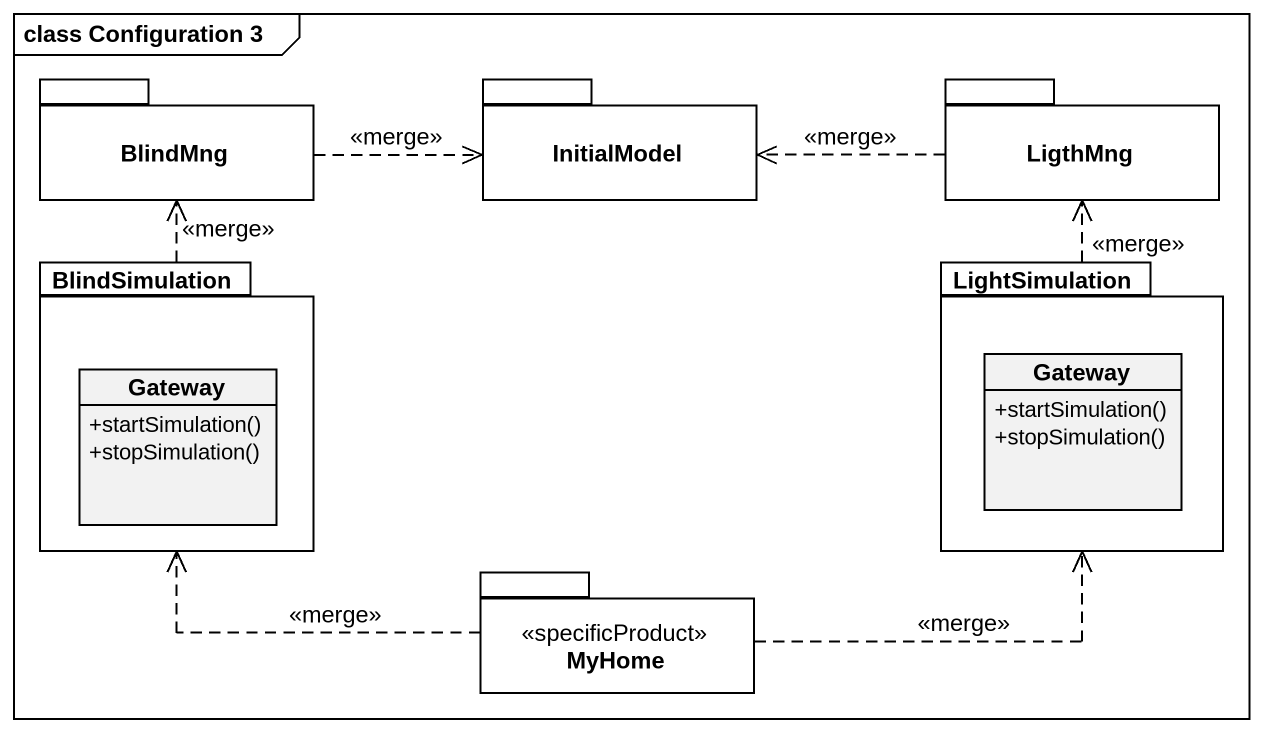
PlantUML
@startuml
mainframe class Configuration 3
hide circle
hide empty members
skinparam classAttributeIconSize 0
package BlindMng #FFFFFF {
}
package InitialModel #FFFFFF {
}
package LigthMng #FFFFFF {
}
package BlindSimulation #FFFFFF {
  class Gateway {
    +startSimulation()
    +stopSimulation()
  }
}
package LightSimulation #FFFFFF {
  class "Gateway" as Gateway_2 {
    +startSimulation()
    +stopSimulation()
  }
}
package MyHome <<specificProduct>> #FFFFFF {
}
BlindMng .right.> InitialModel : <<merge>>
LigthMng .left.> InitialModel : <<merge>>
BlindSimulation .up.> BlindMng : <<merge>>
LightSimulation .up.> LigthMng : <<merge>>
MyHome .left.> BlindSimulation : <<merge>>
MyHome .right.> LightSimulation : <<merge>>
@enduml
